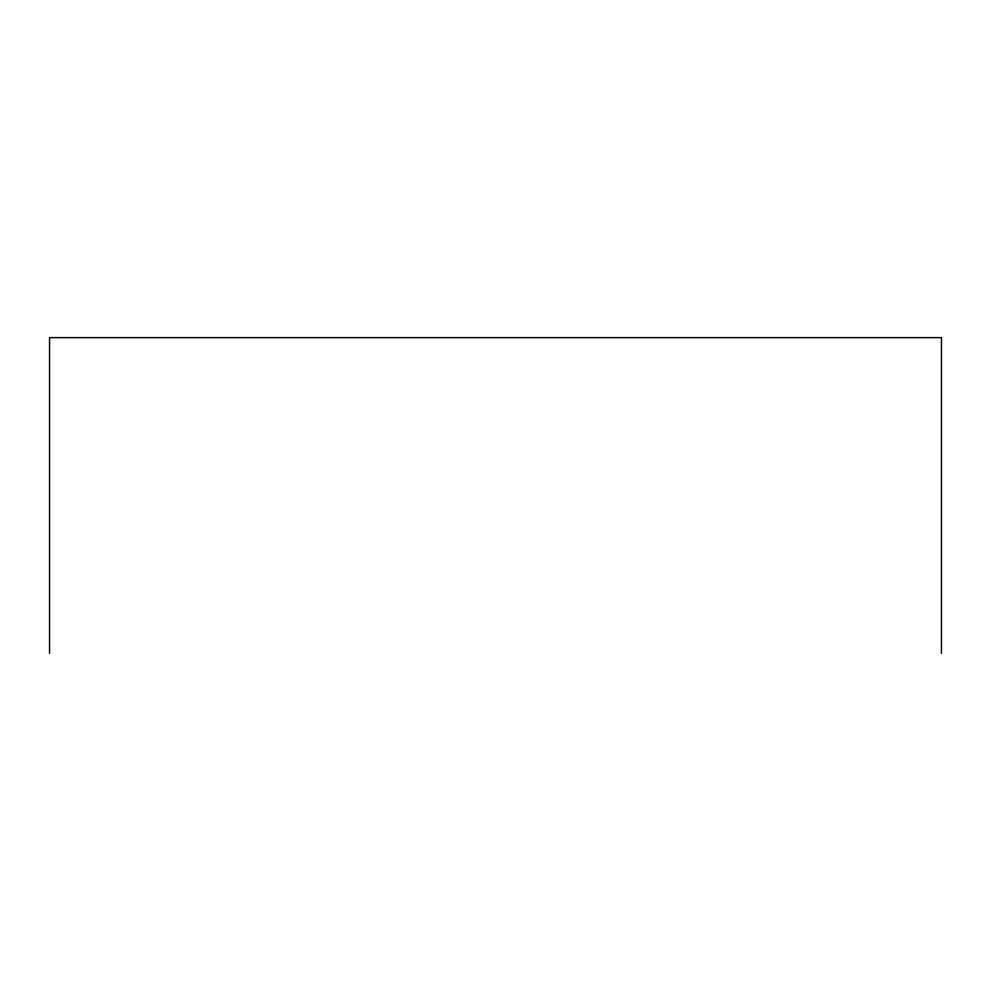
<?xml version="1.0" encoding="UTF-8"?>
<svg xmlns="http://www.w3.org/2000/svg" width="991" height="991" viewBox="0 0 991 991"><rect width="100%" height="100%" fill="white"/><g stroke="black" fill="none" stroke-linecap="round" stroke-linejoin="round"><path stroke-width="1.49" d="M941.45 653.379L941.45 337.621L49.55 337.621L49.55 653.379"/></g></svg>
